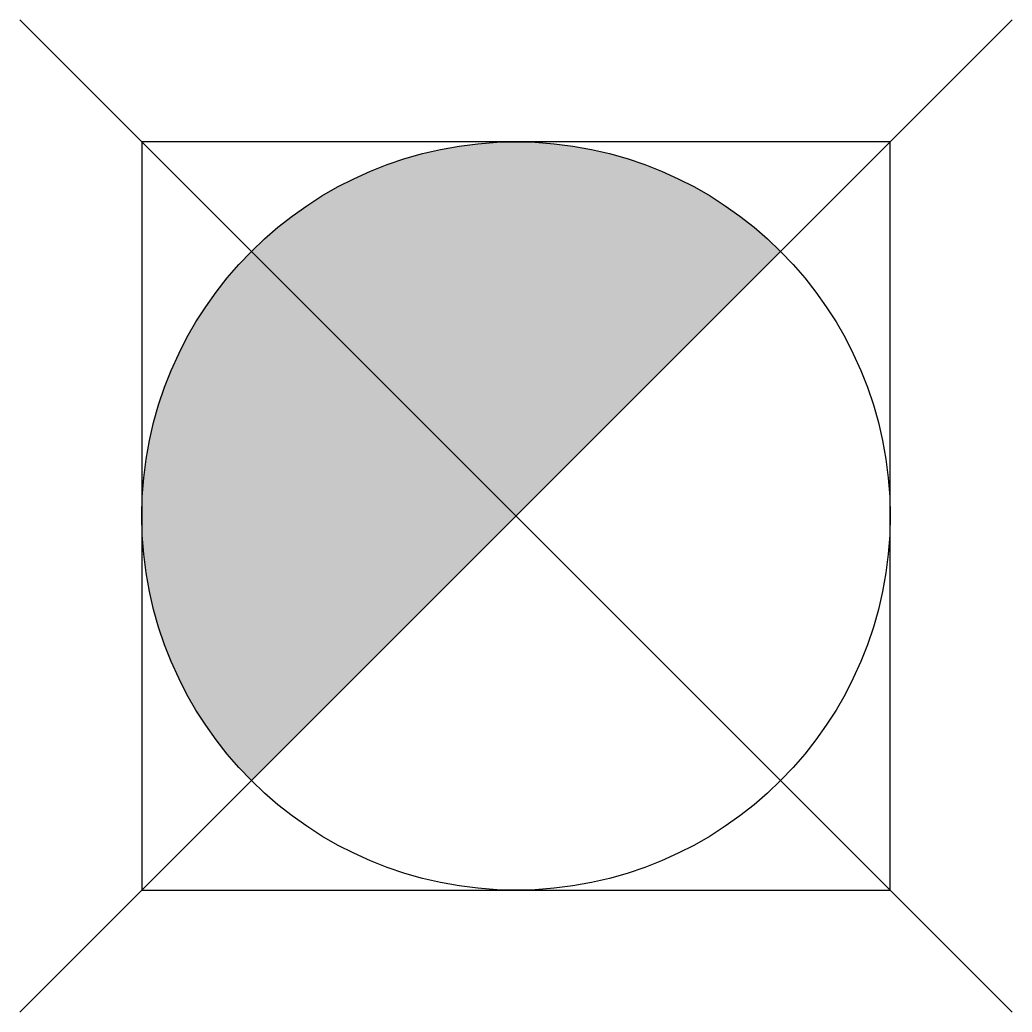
# Model space of a CAD drawing. Extents: x -2.65 to 2.65, y -2.65 to 2.65.
import ezdxf

# ---------------------------------------------------------------- set-up
doc = ezdxf.new("R2010")
doc.units = 0
doc.header["$LTSCALE"] = 0.2

msp = doc.modelspace()

# ---------------------------------------------------------------- hatches: boundary and pattern name
h = msp.add_hatch(color=256)
h.dxf.hatch_style = 1
h.paths.add_polyline_path([(1.4142, 1.4142, 0.668179), (-2, 0, 0.198912), (-1.4142, -1.4142)])

# ---------------------------------------------------------------- linework, layer by layer
for p, q in [((-2.6517, -2.6517), (2.6517, 2.6517)), ((2.6517, -2.6517), (-2.6517, 2.6517)), ((-1.4142, -1.4142), (1.4142, 1.4142))]:
    msp.add_line(p, q)
msp.add_lwpolyline([(-2, -2), (2, -2), (2, 2), (-2, 2)], close=True)
msp.add_circle((0, 0), 2)

doc.saveas('drawing.dxf')
